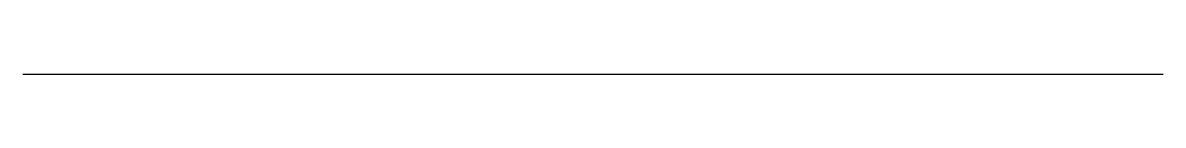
# Model space of a CAD drawing. Units: millimetres at full size, sheet at 1:50. Extents: x 50 to 550, y 100 to 100.
import ezdxf

# ---------------------------------------------------------------- set-up
doc = ezdxf.new("R2010")
doc.units = ezdxf.units.MM
doc.header["$LTSCALE"] = 50
doc.layers.add('2-0', color=4, linetype='Continuous')

msp = doc.modelspace()

# ---------------------------------------------------------------- linework, layer by layer
at = {"layer": '2-0'}
msp.add_line((50, 100), (550, 100), dxfattribs=at)

doc.saveas('drawing.dxf')
